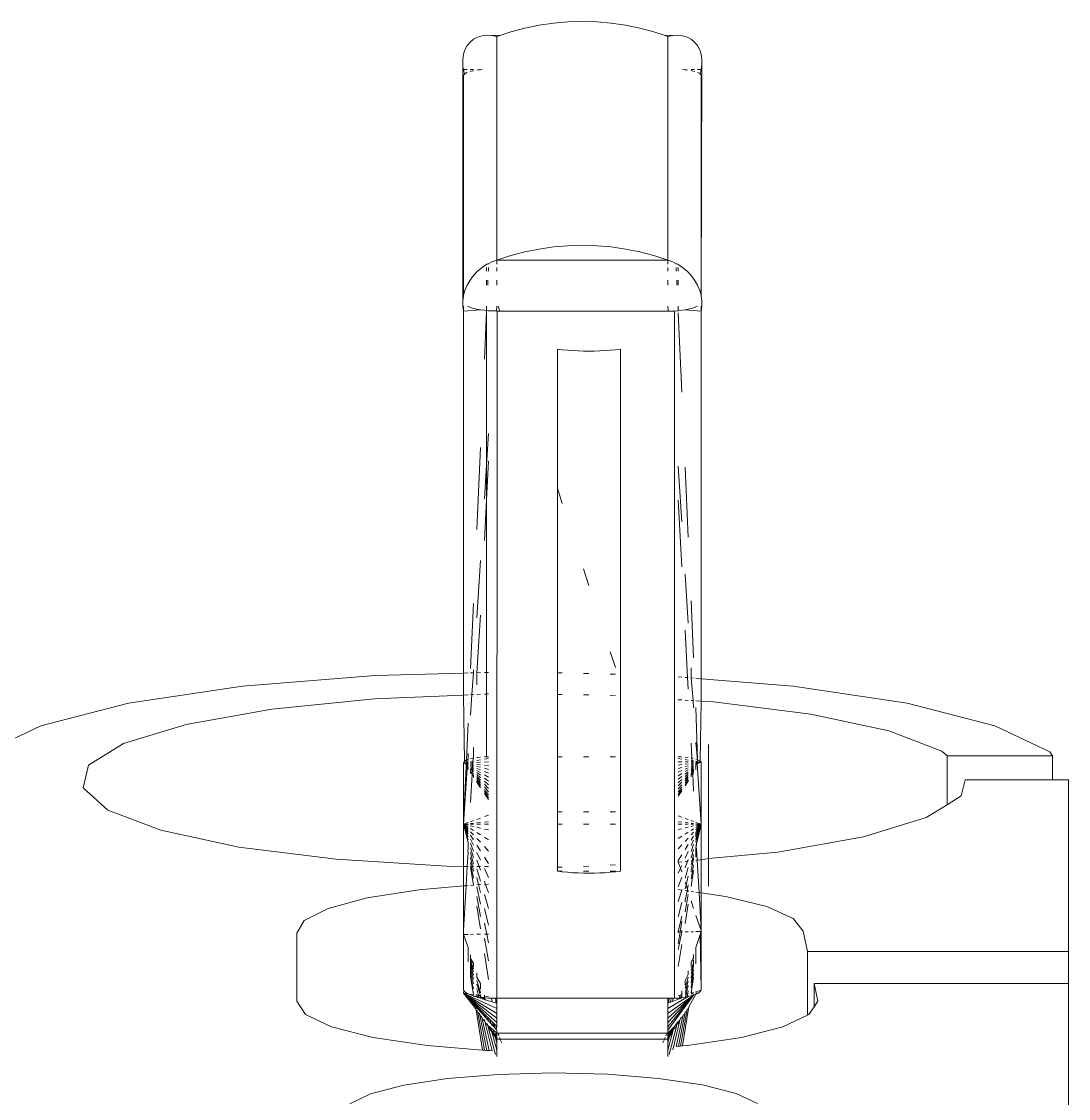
# Model space of a CAD drawing. Header units: millimetres. Extents: x 3552052 to 4144896, y -707811 to -630695.
# Drawn here: x 3697543.9 to 3697611, y -691214.6 to -691145.7 of the extents above; entities that cross this region are included whole.
import ezdxf

# ---------------------------------------------------------------- set-up
doc = ezdxf.new("R2010")
doc.units = ezdxf.units.MM
doc.header["$LTSCALE"] = 6
doc.header["$MEASUREMENT"] = 0
doc.layers.add('EQP', color=6, linetype='CONTINUOUS', lineweight=0)

# ---------------------------------------------------------------- blocks, each defined once
blk = doc.blocks.new('Philips+Ultrasound+fr')
at = {"layer": 'EQP'}
for p, q in [((25.6951, 23.8415), (25.6089, 23.824)), ((25.7821, 23.854), (25.6951, 23.8415)), ((25.8698, 23.8616), (25.7821, 23.854)), ((25.9577, 23.8641), (25.8698, 23.8616)), ((26.0456, 23.8616), (25.9577, 23.8641)), ((26.1333, 23.854), (26.0456, 23.8616)), ((26.2203, 23.8415), (26.1333, 23.854)), ((26.3065, 23.824), (26.2203, 23.8415)), ((25.3224, 23.7695), (25.2979, 23.7565)), ((25.3494, 23.7779), (25.3224, 23.7695)), ((25.3785, 23.7816), (25.3494, 23.7779)), ((25.409, 23.7804), (25.3785, 23.7816)), ((25.4625, 23.7816), (25.409, 23.7804)), ((25.4402, 23.7743), (25.409, 23.7804)), ((25.4625, 23.7816), (25.4402, 23.7743)), ((25.4402, 23.7743), (25.4402, 22.4178)), ((25.5238, 23.8016), (25.4625, 23.7816)), ((25.6089, 23.824), (25.5238, 23.8016)), ((26.3916, 23.8015), (26.3065, 23.824)), ((26.4529, 23.7816), (26.3916, 23.8015)), ((26.4752, 23.7743), (26.4529, 23.7816)), ((26.5064, 23.7803), (26.4529, 23.7816)), ((26.5064, 23.7803), (26.4752, 23.7743)), ((26.4752, 22.4178), (26.4752, 23.7743)), ((26.5369, 23.7816), (26.5064, 23.7803)), ((26.566, 23.7779), (26.5369, 23.7816)), ((26.5931, 23.7695), (26.566, 23.7779)), ((26.6175, 23.7565), (26.5931, 23.7695)), ((25.2592, 23.718), (25.2458, 23.6934)), ((25.2767, 23.7392), (25.2592, 23.718)), ((25.2979, 23.7565), (25.2767, 23.7392)), ((26.6387, 23.7392), (26.6175, 23.7565)), ((26.6562, 23.718), (26.6387, 23.7392)), ((26.6696, 23.6934), (26.6562, 23.718)), ((25.2368, 23.6659), (25.2324, 23.6362)), ((25.2324, 23.6362), (25.2324, 22.1698)), ((25.2458, 23.6934), (25.2368, 23.6659)), ((26.6786, 23.6659), (26.6696, 23.6934)), ((26.683, 23.6362), (26.6786, 23.6659)), ((26.6827, 23.6049), (26.683, 23.6362)), ((25.2368, 23.5785), (25.2377, 23.5728)), ((25.2592, 23.5728), (25.2377, 23.5728)), ((25.2377, 23.5728), (25.2424, 23.5455)), ((25.2979, 23.5728), (25.2767, 23.5728)), ((25.3409, 23.5716), (25.3224, 23.5728)), ((25.3409, 23.5716), (25.3237, 23.57)), ((25.3494, 23.5728), (25.3409, 23.5716)), ((26.5782, 23.5713), (26.566, 23.5728)), ((26.5931, 23.5728), (26.5782, 23.5713)), ((26.5931, 23.5699), (26.5782, 23.5713)), ((26.6387, 23.5728), (26.6175, 23.5728)), ((26.6777, 23.5728), (26.6562, 23.5728)), ((26.6731, 23.5464), (26.6777, 23.5728)), ((26.6777, 23.5728), (26.6827, 23.6049)), ((26.6777, 22.2051), (26.6827, 23.6049)), ((25.2389, 23.5408), (25.2377, 23.536)), ((25.2377, 22.2049), (25.2377, 23.536)), ((25.2424, 23.5455), (25.2389, 23.5408)), ((25.2483, 23.5501), (25.2424, 23.5455)), ((25.2564, 23.5544), (25.2483, 23.5501)), ((25.2592, 23.5556), (25.2564, 23.5544)), ((25.2922, 23.5652), (25.2785, 23.562)), ((25.2979, 23.5662), (25.2922, 23.5652)), ((26.6303, 23.5638), (26.6175, 23.5664)), ((26.6387, 23.5616), (26.6303, 23.5638)), ((26.6661, 23.5513), (26.6564, 23.5559)), ((26.6731, 23.5464), (26.6661, 23.5513)), ((26.6775, 23.5412), (26.6731, 23.5464)), ((26.6777, 22.2051), (26.6775, 23.5412)), ((25.5238, 22.4451), (25.6089, 22.4675)), ((25.6089, 22.4675), (25.6951, 22.485)), ((25.6951, 22.485), (25.7822, 22.4976)), ((25.7822, 22.4976), (25.8698, 22.5051)), ((25.8698, 22.5051), (25.9577, 22.5076)), ((25.9577, 22.5076), (26.0457, 22.5051)), ((26.0457, 22.5051), (26.1333, 22.4976)), ((26.1333, 22.4976), (26.2204, 22.485)), ((26.2204, 22.485), (26.3066, 22.4675)), ((26.3066, 22.4675), (26.3916, 22.4451)), ((25.3494, 22.3735), (25.3786, 22.3925)), ((25.3786, 22.3925), (25.39, 22.3981)), ((25.39, 22.3981), (25.3897, 22.3925)), ((25.39, 22.3981), (25.4091, 22.4074)), ((25.4091, 22.4074), (25.4402, 22.4178)), ((25.4402, 22.4178), (25.5238, 22.4451)), ((25.4402, 22.3925), (25.4402, 22.4178)), ((25.4402, 22.4178), (26.4752, 22.4178)), ((26.3916, 22.4451), (26.4752, 22.4178)), ((26.4752, 22.4178), (26.4752, 22.3925)), ((26.5064, 22.4074), (26.4752, 22.4178)), ((26.5254, 22.3981), (26.5064, 22.4074)), ((26.5254, 22.3981), (26.5257, 22.3925)), ((26.5369, 22.3925), (26.5254, 22.3981)), ((26.566, 22.3734), (26.5369, 22.3925)), ((25.298, 22.3248), (25.3224, 22.3507)), ((25.3224, 22.3507), (25.3494, 22.3735)), ((25.377, 22.3507), (25.377, 22.3735)), ((25.3889, 22.3735), (25.3879, 22.3507)), ((25.4402, 22.3507), (25.4402, 22.3735)), ((26.4752, 22.3734), (26.4752, 22.3507)), ((26.5265, 22.3734), (26.5275, 22.3507)), ((26.5388, 22.3507), (26.5388, 22.3734)), ((26.5931, 22.3507), (26.566, 22.3734)), ((26.6175, 22.3248), (26.5931, 22.3507)), ((25.2458, 22.2341), (25.2593, 22.2658)), ((25.2593, 22.2658), (25.2768, 22.2963)), ((25.2768, 22.2963), (25.298, 22.3248)), ((25.377, 22.2658), (25.377, 22.2963)), ((25.3854, 22.2963), (25.3841, 22.2658)), ((25.4402, 22.2658), (25.4402, 22.2963)), ((26.4752, 22.2963), (26.4752, 22.2658)), ((26.53, 22.2963), (26.5313, 22.2658)), ((26.5388, 22.2658), (26.5388, 22.2963)), ((26.6387, 22.2963), (26.6175, 22.3248)), ((26.6562, 22.2658), (26.6387, 22.2963)), ((26.6696, 22.2341), (26.6562, 22.2658)), ((25.2324, 22.1698), (25.2368, 22.2019)), ((25.2368, 22.2019), (25.2377, 22.2049)), ((25.2377, 22.2049), (25.2458, 22.2341)), ((26.6777, 22.2051), (26.6696, 22.2341)), ((26.6786, 22.2019), (26.6777, 22.2051)), ((26.683, 22.1698), (26.6786, 22.2019)), ((25.2327, 22.1387), (25.2324, 22.1698)), ((25.2377, 22.1093), (25.2327, 22.1387)), ((25.2377, 22.1387), (25.2377, 22.1093)), ((25.2606, 22.1387), (25.2651, 22.1363)), ((25.2651, 22.1363), (25.28, 22.1304)), ((25.377, 22.1387), (25.377, 22.1122)), ((25.4387, 22.1387), (25.4368, 22.1094)), ((25.4576, 22.1093), (25.448, 22.1387)), ((26.4768, 22.1387), (26.4787, 22.1093)), ((26.5389, 22.111), (26.5388, 22.1387)), ((26.6326, 22.1289), (26.646, 22.134)), ((26.646, 22.134), (26.6559, 22.1387)), ((26.6777, 22.1093), (26.6777, 22.1387)), ((26.6777, 22.1093), (26.6827, 22.1387)), ((26.6827, 22.1387), (26.683, 22.1698)), ((25.2377, 22.1093), (25.34, 22.1165)), ((25.2377, 19.9144), (25.2377, 22.1093)), ((25.28, 22.1304), (25.2976, 22.1251)), ((25.2976, 22.1251), (25.3177, 22.1205)), ((25.3177, 22.1205), (25.34, 22.1165)), ((25.34, 22.1165), (25.3639, 22.1134)), ((25.3639, 22.1134), (25.377, 22.1122)), ((25.377, 22.1093), (25.3639, 21.8167)), ((25.377, 22.1122), (25.3893, 22.1111)), ((25.377, 22.1122), (25.377, 22.1093)), ((25.377, 21.1741), (25.377, 22.1093)), ((25.3893, 22.1111), (25.4155, 22.1097)), ((25.4155, 22.1097), (25.4368, 22.1094)), ((25.4368, 22.1094), (25.4422, 22.1093)), ((25.4402, 17.9427), (25.4422, 22.1093)), ((25.4422, 22.1093), (25.4576, 22.1093)), ((25.4576, 22.1093), (26.4787, 22.1093)), ((26.4787, 22.1093), (26.5164, 22.1093)), ((26.5164, 22.1093), (26.5389, 22.111)), ((26.5164, 17.9427), (26.5164, 22.1093)), ((26.5389, 22.111), (26.5604, 22.1135)), ((26.5389, 22.0979), (26.5604, 21.6173)), ((26.5604, 22.1135), (26.5808, 22.1165)), ((26.5808, 22.1165), (26.5997, 22.1201)), ((26.5808, 22.1165), (26.6777, 22.1093)), ((26.5997, 22.1201), (26.6171, 22.1243)), ((26.6171, 22.1243), (26.6326, 22.1289)), ((26.6777, 19.8805), (26.6777, 22.1093)), ((25.8061, 21.8779), (25.8362, 21.8743)), ((25.8061, 21.0347), (25.8061, 21.8779)), ((25.8362, 21.8743), (25.8673, 21.8714)), ((25.8673, 21.8714), (25.8991, 21.8691)), ((26.0956, 21.8691), (26.1274, 21.8714)), ((26.1274, 21.8714), (26.1585, 21.8743)), ((26.1585, 21.8743), (26.1886, 21.8779)), ((26.1886, 21.8779), (26.1886, 18.7132)), ((25.8991, 21.8691), (25.9315, 21.8674)), ((25.9315, 21.8674), (25.9644, 21.8664)), ((25.9644, 21.8664), (25.9974, 21.866)), ((25.9974, 21.866), (26.0304, 21.8664)), ((26.0304, 21.8664), (26.0632, 21.8674)), ((26.0632, 21.8674), (26.0956, 21.8691)), ((25.3893, 21.3665), (25.377, 21.1741)), ((25.3399, 21.2811), (25.3177, 20.7846)), ((25.377, 21.1741), (25.3639, 20.9707)), ((25.3893, 21.1983), (25.3769, 20.9654)), ((25.3769, 20.9654), (25.377, 21.1741)), ((26.5389, 21.1683), (26.5604, 20.8318)), ((26.5808, 21.1624), (26.5997, 20.7387)), ((25.8362, 20.9419), (25.8061, 21.0347)), ((25.8061, 19.9167), (25.8061, 21.0347)), ((25.3769, 20.9654), (25.3639, 20.719)), ((25.3769, 19.918), (25.3769, 20.9654)), ((26.5388, 20.9639), (26.5604, 20.5583)), ((25.3399, 20.5959), (25.3177, 20.2483)), ((25.9973, 20.445), (25.9643, 20.5468)), ((26.5807, 20.5133), (26.5997, 20.2167)), ((25.2976, 20.3356), (25.28, 19.9419)), ((26.6171, 20.3516), (26.6325, 20.0059)), ((25.3399, 20.265), (25.3177, 19.9164)), ((26.5807, 20.1744), (26.596, 19.8871)), ((26.1585, 19.9482), (26.1274, 20.044)), ((24.7022, 19.9005), (25.2377, 19.9144)), ((25.2377, 19.9144), (25.2651, 19.9151)), ((25.2377, 19.7815), (25.2377, 19.9144)), ((25.28, 19.9154), (25.2976, 19.9159)), ((25.2976, 19.9159), (25.288, 19.7836)), ((25.2976, 19.9341), (25.2976, 19.9159)), ((25.3177, 19.9164), (25.3399, 19.917)), ((25.3177, 19.9164), (25.3177, 19.8441)), ((25.3639, 19.9176), (25.3769, 19.918)), ((25.3769, 19.918), (25.3892, 19.9183)), ((25.3769, 19.7875), (25.3769, 19.918)), ((25.8061, 19.9167), (25.8362, 19.9159)), ((25.8061, 19.7838), (25.8061, 19.9167)), ((25.9643, 19.9126), (25.9973, 19.9117)), ((26.6171, 19.9456), (26.6171, 19.8854)), ((23.8969, 19.8351), (24.7022, 19.9005)), ((26.1274, 19.9084), (26.1585, 19.9076)), ((26.5388, 19.8917), (26.5604, 19.89)), ((26.5807, 19.8883), (26.596, 19.8871)), ((26.596, 19.8871), (26.5997, 19.8168)), ((26.596, 19.8871), (26.5997, 19.8868)), ((26.6171, 19.8854), (26.6297, 19.7472)), ((26.6171, 19.8854), (26.6325, 19.8841)), ((26.646, 19.883), (26.6777, 19.8805)), ((26.6777, 19.8805), (27.2359, 19.8351)), ((26.6777, 19.7442), (26.6777, 19.8805)), ((23.2053, 19.731), (23.8969, 19.8351)), ((24.6977, 19.7584), (25.2377, 19.7815)), ((25.2377, 19.7815), (25.2651, 19.7827)), ((25.2424, 19.3789), (25.2377, 19.7815)), ((25.288, 19.7836), (25.28, 19.6585)), ((25.28, 19.7833), (25.288, 19.7836)), ((25.288, 19.7836), (25.2976, 19.7841)), ((25.3177, 19.7849), (25.3399, 19.7859)), ((25.3639, 19.7869), (25.3769, 19.7875)), ((25.3769, 19.7875), (25.3832, 19.7877)), ((25.3769, 19.4062), (25.3769, 19.7875)), ((25.3832, 19.7877), (25.3892, 19.7877)), ((25.8061, 19.7838), (25.8362, 19.7836)), ((25.8061, 19.4062), (25.8061, 19.7838)), ((25.9643, 19.7824), (25.9973, 19.7821)), ((27.2359, 19.8351), (27.9274, 19.731)), ((22.6747, 19.5954), (23.2053, 19.731)), ((24.0743, 19.6952), (24.6977, 19.7584)), ((26.1274, 19.7786), (26.1585, 19.7766)), ((26.5388, 19.7529), (26.5604, 19.7515)), ((26.5807, 19.7503), (26.5997, 19.7491)), ((26.6171, 19.748), (26.6297, 19.7472)), ((26.6297, 19.7472), (26.6325, 19.747)), ((26.6297, 19.7472), (26.6325, 19.7036)), ((26.646, 19.7462), (26.6777, 19.7442)), ((26.6731, 19.3798), (26.6777, 19.7442)), ((26.6777, 19.7442), (26.7527, 19.7395)), ((26.7527, 19.7395), (27.3434, 19.6652)), ((27.9274, 19.731), (28.458, 19.5954)), ((23.5554, 19.6025), (24.0743, 19.6952)), ((26.646, 19.7057), (26.6564, 19.3893)), ((27.3434, 19.6652), (27.8158, 19.5634)), ((22.3411, 19.4375), (22.6747, 19.5954)), ((23.1765, 19.4867), (23.5554, 19.6025)), ((25.2651, 19.6101), (25.2563, 19.3878)), ((28.458, 19.5954), (28.7916, 19.4375)), ((27.8158, 19.5634), (28.1379, 19.4412)), ((22.9635, 19.3556), (23.1765, 19.4867)), ((25.2976, 19.4636), (25.2976, 19.3996)), ((26.617, 19.4901), (26.6219, 19.3989)), ((26.646, 19.4934), (26.6564, 19.3893)), ((26.7228, 19.4814), (26.7228, 19.1708)), ((25.2651, 19.3913), (25.2563, 19.3878)), ((25.2651, 19.3913), (25.2617, 19.3738)), ((25.2651, 19.4263), (25.2651, 19.3913)), ((25.2922, 19.3986), (25.2799, 19.3958)), ((25.2976, 19.3996), (25.2922, 19.3986)), ((25.2976, 19.3996), (25.2931, 19.3795)), ((25.3236, 19.4034), (25.3177, 19.4026)), ((25.3399, 19.4049), (25.3236, 19.4034)), ((25.3769, 19.4062), (25.3639, 19.406)), ((25.3892, 19.3969), (25.3639, 19.3923)), ((25.3769, 19.4062), (25.3892, 19.4062)), ((25.8362, 19.4062), (25.8061, 19.4062)), ((25.8061, 19.0728), (25.8061, 19.4062)), ((25.9973, 19.4062), (25.9643, 19.4062)), ((26.1585, 19.4062), (26.1274, 19.4062)), ((26.5587, 19.4058), (26.5388, 19.4062)), ((26.5388, 19.3963), (26.5604, 19.3929)), ((26.5968, 19.4029), (26.5807, 19.4045)), ((26.5807, 19.3897), (26.5997, 19.3868)), ((26.5997, 19.4025), (26.5968, 19.4029)), ((26.6219, 19.3989), (26.617, 19.3998)), ((26.6303, 19.3972), (26.6219, 19.3989)), ((26.6219, 19.3989), (26.6227, 19.3832)), ((26.6564, 19.3893), (26.646, 19.393)), ((28.1379, 19.4412), (28.1692, 19.413)), ((28.1692, 19.413), (28.808, 19.413)), ((28.1692, 19.413), (28.1692, 19.1166)), ((28.7916, 19.4375), (28.808, 19.413)), ((28.808, 19.413), (28.808, 19.268)), ((22.9307, 19.2181), (22.9635, 19.3556)), ((25.2377, 19.3694), (25.2389, 19.3742)), ((25.2377, 19.3694), (25.2544, 19.3724)), ((25.2377, 19.3694), (25.2377, 18.9978)), ((25.2377, 19.3694), (25.254, 19.3626)), ((25.2377, 19.3694), (25.2542, 19.3677)), ((25.2534, 19.3494), (25.2377, 18.9978)), ((25.2594, 19.3375), (25.2377, 18.9978)), ((25.2424, 19.3789), (25.2389, 19.3742)), ((25.2483, 19.3835), (25.2424, 19.3789)), ((25.2563, 19.3878), (25.2483, 19.3835)), ((25.2536, 19.3532), (25.2534, 19.3494)), ((25.2534, 19.3494), (25.26, 19.3467)), ((25.2538, 19.3577), (25.2536, 19.3532)), ((25.2536, 19.3532), (25.2604, 19.3529)), ((25.254, 19.3626), (25.2538, 19.3577)), ((25.2538, 19.3577), (25.2604, 19.3529)), ((25.2542, 19.3677), (25.254, 19.3626)), ((25.254, 19.3626), (25.2608, 19.3598)), ((25.2544, 19.3724), (25.2542, 19.3677)), ((25.2542, 19.3677), (25.2611, 19.3634)), ((25.2563, 19.3878), (25.2544, 19.3724)), ((25.2544, 19.3724), (25.2617, 19.3738)), ((25.2597, 19.3415), (25.2594, 19.3375)), ((25.2594, 19.3375), (25.2651, 19.3346)), ((25.26, 19.3467), (25.2597, 19.3415)), ((25.2597, 19.3415), (25.2651, 19.3379)), ((25.2597, 19.3415), (25.2651, 19.3415)), ((25.2602, 19.3497), (25.26, 19.3467)), ((25.2604, 19.3529), (25.2602, 19.3497)), ((25.2602, 19.3497), (25.2651, 19.3454)), ((25.2608, 19.3598), (25.2604, 19.3529)), ((25.2604, 19.3529), (25.2651, 19.3538)), ((25.2604, 19.3529), (25.2651, 19.3495)), ((25.2611, 19.3634), (25.2608, 19.3598)), ((25.2608, 19.3598), (25.2651, 19.3624)), ((25.2608, 19.3598), (25.2651, 19.3581)), ((25.2617, 19.3738), (25.2611, 19.3634)), ((25.2611, 19.3634), (25.2651, 19.3665)), ((25.2651, 19.3744), (25.2617, 19.3738)), ((25.2617, 19.3738), (25.2651, 19.3706)), ((25.2651, 19.3346), (25.2651, 19.3292)), ((25.2931, 19.3795), (25.2799, 19.3771)), ((25.2799, 19.3712), (25.2927, 19.3718)), ((25.2799, 19.365), (25.2923, 19.3637)), ((25.2799, 19.3586), (25.2919, 19.3555)), ((25.2799, 19.3519), (25.2914, 19.3472)), ((25.2799, 19.3453), (25.291, 19.339)), ((25.2799, 19.3388), (25.2906, 19.3311)), ((25.2799, 19.3324), (25.2902, 19.3235)), ((25.2799, 19.3157), (25.2799, 19.3264)), ((25.2906, 19.3311), (25.2902, 19.3235)), ((25.291, 19.339), (25.2906, 19.3311)), ((25.2906, 19.3311), (25.2976, 19.326)), ((25.2914, 19.3472), (25.291, 19.339)), ((25.291, 19.339), (25.2976, 19.3353)), ((25.2919, 19.3555), (25.2914, 19.3472)), ((25.2914, 19.3472), (25.2976, 19.3447)), ((25.2923, 19.3637), (25.2919, 19.3555)), ((25.2919, 19.3555), (25.2976, 19.354)), ((25.2927, 19.3718), (25.2923, 19.3637)), ((25.2923, 19.3637), (25.2976, 19.3632)), ((25.2931, 19.3795), (25.2927, 19.3718)), ((25.2927, 19.3718), (25.2976, 19.372)), ((25.2976, 19.3803), (25.2931, 19.3795)), ((25.3399, 19.388), (25.3177, 19.3839)), ((25.3177, 19.3729), (25.3399, 19.3738)), ((25.3177, 19.3611), (25.3399, 19.3588)), ((25.3177, 19.3489), (25.3399, 19.3432)), ((25.3177, 19.3364), (25.3399, 19.3272)), ((25.3639, 19.3749), (25.3892, 19.376)), ((25.3639, 19.3563), (25.3892, 19.3537)), ((25.3639, 19.337), (25.3892, 19.3305)), ((26.5388, 19.3771), (26.5604, 19.3767)), ((26.5388, 19.3567), (26.5604, 19.3595)), ((26.5388, 19.3355), (26.5604, 19.3416)), ((26.5807, 19.3763), (26.5997, 19.376)), ((26.5807, 19.3621), (26.5997, 19.3646)), ((26.5807, 19.3473), (26.5997, 19.3527)), ((26.5807, 19.3322), (26.5997, 19.3405)), ((26.5807, 19.317), (26.5997, 19.3283)), ((26.617, 19.3841), (26.6227, 19.3832)), ((26.617, 19.3757), (26.6231, 19.3756)), ((26.617, 19.3668), (26.6235, 19.3677)), ((26.617, 19.3576), (26.624, 19.3595)), ((26.617, 19.3481), (26.6244, 19.3514)), ((26.617, 19.3387), (26.6248, 19.3433)), ((26.617, 19.3293), (26.6253, 19.3355)), ((26.617, 19.3203), (26.6257, 19.328)), ((26.6227, 19.3832), (26.6325, 19.3816)), ((26.6227, 19.3832), (26.6231, 19.3756)), ((26.6231, 19.3756), (26.6325, 19.3754)), ((26.6231, 19.3756), (26.6235, 19.3677)), ((26.6235, 19.3677), (26.6325, 19.3688)), ((26.6235, 19.3677), (26.624, 19.3595)), ((26.624, 19.3595), (26.6325, 19.3619)), ((26.624, 19.3595), (26.6244, 19.3514)), ((26.6244, 19.3514), (26.6325, 19.3549)), ((26.6244, 19.3514), (26.6248, 19.3433)), ((26.6248, 19.3433), (26.6325, 19.3479)), ((26.6248, 19.3433), (26.6253, 19.3355)), ((26.6253, 19.3355), (26.6325, 19.3409)), ((26.6253, 19.3355), (26.6257, 19.328)), ((26.6257, 19.328), (26.6325, 19.3342)), ((26.6257, 19.328), (26.626, 19.321)), ((26.6325, 19.3219), (26.6325, 19.3278)), ((26.646, 19.3795), (26.6533, 19.3784)), ((26.646, 19.3752), (26.6533, 19.3784)), ((26.646, 19.3706), (26.6536, 19.375)), ((26.646, 19.3706), (26.6538, 19.3716)), ((26.646, 19.3657), (26.646, 19.3706)), ((26.646, 19.3657), (26.654, 19.368)), ((26.646, 19.3608), (26.646, 19.3657)), ((26.646, 19.3608), (26.6542, 19.3644)), ((26.646, 19.3608), (26.646, 19.3377)), ((26.646, 19.3305), (26.646, 19.3377)), ((26.646, 19.3377), (26.646, 19.3277)), ((26.6564, 19.3893), (26.6533, 19.3784)), ((26.6533, 19.3784), (26.6607, 19.3772)), ((26.6533, 19.3784), (26.6536, 19.375)), ((26.6536, 19.375), (26.6607, 19.3772)), ((26.6536, 19.375), (26.6538, 19.3716)), ((26.6538, 19.3716), (26.6774, 19.3746)), ((26.6538, 19.3716), (26.654, 19.368)), ((26.654, 19.368), (26.6611, 19.3675)), ((26.654, 19.368), (26.6542, 19.3644)), ((26.6542, 19.3644), (26.6611, 19.3675)), ((26.6542, 19.3644), (26.6777, 18.9978)), ((26.666, 19.3847), (26.6564, 19.3893)), ((26.6607, 19.3772), (26.6774, 19.3746)), ((26.6611, 19.3675), (26.6774, 19.3746)), ((26.6731, 19.3798), (26.666, 19.3847)), ((26.6774, 19.3746), (26.6731, 19.3798)), ((26.6777, 19.3641), (26.6774, 19.3746)), ((26.6774, 19.3746), (26.679, 19.3694)), ((26.679, 19.3694), (26.6777, 19.3641)), ((26.6777, 19.3641), (26.6777, 18.9978)), ((25.2799, 19.3157), (25.2799, 19.3113)), ((25.2799, 19.3157), (25.2895, 19.3099)), ((25.2799, 19.3113), (25.2799, 19.3074)), ((25.2799, 19.3113), (25.2892, 19.3041)), ((25.2799, 19.3074), (25.2892, 19.3041)), ((25.2799, 19.1298), (25.2889, 19.299)), ((25.2892, 19.3041), (25.2889, 19.299)), ((25.2889, 19.299), (25.2976, 19.2934)), ((25.2895, 19.3099), (25.2892, 19.3041)), ((25.2892, 19.3041), (25.2976, 19.3006)), ((25.2895, 19.3099), (25.2902, 19.3235)), ((25.2895, 19.3099), (25.2976, 19.3085)), ((25.2902, 19.3235), (25.2976, 19.317)), ((25.2976, 19.2816), (25.2976, 19.2934)), ((25.3177, 19.3238), (25.3399, 19.3112)), ((25.3177, 19.3115), (25.3399, 19.2954)), ((25.3177, 19.2995), (25.3399, 19.2801)), ((25.3177, 19.2881), (25.3399, 19.2655)), ((25.3177, 19.2775), (25.3399, 19.2519)), ((25.3177, 19.2679), (25.3399, 19.2396)), ((25.3177, 19.2594), (25.3177, 19.2522)), ((25.3639, 19.3173), (25.3892, 19.3069)), ((25.3639, 19.2975), (25.3892, 19.2831)), ((25.3639, 19.278), (25.3892, 19.2597)), ((25.3639, 19.2591), (25.3892, 19.237)), ((26.5388, 19.3138), (26.5604, 19.3233)), ((26.5388, 19.2921), (26.5604, 19.3049)), ((26.5388, 19.2706), (26.5604, 19.2868)), ((26.5388, 19.2498), (26.5604, 19.2692)), ((26.5807, 19.3021), (26.5997, 19.3163)), ((26.5807, 19.2876), (26.5997, 19.3047)), ((26.5807, 19.2738), (26.5997, 19.2936)), ((26.5807, 19.261), (26.5997, 19.2833)), ((26.5807, 19.2493), (26.5997, 19.2739)), ((26.5997, 19.2586), (26.5997, 19.2656)), ((26.617, 19.3117), (26.626, 19.321)), ((26.617, 19.3036), (26.6267, 19.3088)), ((26.617, 19.2964), (26.6269, 19.3038)), ((26.617, 19.2964), (26.617, 19.3036)), ((26.617, 19.2964), (26.617, 19.2845)), ((26.626, 19.321), (26.6325, 19.3219)), ((26.626, 19.321), (26.6264, 19.3146)), ((26.6264, 19.3146), (26.6325, 19.3164)), ((26.6267, 19.3088), (26.6264, 19.3146)), ((26.6267, 19.3088), (26.6325, 19.3117)), ((26.6269, 19.3038), (26.6267, 19.3088)), ((26.6325, 19.3076), (26.6269, 19.3038)), ((26.6269, 19.3038), (26.6325, 19.1983)), ((26.6325, 19.3164), (26.6325, 19.3219)), ((28.2784, 19.268), (28.2548, 19.1693)), ((28.808, 19.268), (28.2784, 19.268)), ((28.9054, 19.268), (28.808, 19.268)), ((28.9054, 19.268), (28.9054, 18.2274)), ((23.0804, 19.0837), (22.9307, 19.2181)), ((25.3177, 19.2522), (25.3399, 19.2196)), ((25.3177, 19.2522), (25.3399, 19.2288)), ((25.3639, 19.2411), (25.3892, 19.2154)), ((25.3639, 19.2244), (25.3892, 19.1953)), ((25.3639, 19.2092), (25.3892, 19.1771)), ((25.3639, 19.1958), (25.3892, 19.161)), ((26.5388, 19.2301), (26.5604, 19.2525)), ((26.5388, 19.2117), (26.5604, 19.237)), ((26.5388, 19.195), (26.5604, 19.2229)), ((26.5388, 19.1803), (26.5604, 19.2105)), ((26.5604, 19.1999), (26.5388, 19.1678)), ((26.5997, 19.2586), (26.5807, 19.2303)), ((26.5807, 19.239), (26.5997, 19.2586)), ((25.3639, 19.1845), (25.3892, 19.1474)), ((26.7228, 19.1679), (26.7228, 19.1708)), ((26.7228, 19.1708), (26.7228, 19.1647)), ((26.7228, 19.1647), (26.7228, 19.1679)), ((26.7228, 19.1647), (26.7228, 19.1446)), ((26.7228, 19.1446), (26.7228, 19.1414)), ((26.7228, 19.1369), (26.7228, 19.1414)), ((26.7228, 19.0884), (26.7228, 19.1369)), ((28.2548, 19.1693), (28.1692, 19.1166)), ((23.4025, 18.9614), (23.0804, 19.0837)), ((25.8362, 19.0728), (25.8061, 19.0728)), ((25.8061, 18.9978), (25.8061, 19.0728)), ((25.9973, 19.0728), (25.9643, 19.0728)), ((26.1585, 19.0728), (26.1274, 19.0728)), ((26.7228, 19.0858), (26.7228, 19.0884)), ((26.7228, 19.0884), (26.7228, 19.0831)), ((26.7228, 19.0831), (26.7228, 19.0858)), ((26.7228, 19.0831), (26.7228, 19.0757)), ((26.7228, 19.0757), (26.7228, 19.0725)), ((26.7228, 19.0181), (26.7228, 19.0725)), ((28.1692, 19.1166), (28.0417, 19.0382)), ((25.2377, 18.9978), (25.2651, 19.008)), ((25.2377, 18.9978), (25.2651, 19.0007)), ((25.2651, 18.9978), (25.2377, 18.9978)), ((25.2377, 18.9978), (25.2651, 18.9056)), ((25.2377, 18.9978), (25.2651, 18.9231)), ((25.2377, 18.9978), (25.2651, 18.9395)), ((25.2377, 18.9978), (25.2651, 18.9547)), ((25.2377, 18.9978), (25.2651, 18.9685)), ((25.2377, 18.9978), (25.2651, 18.9808)), ((25.2377, 18.9978), (25.2651, 18.8871)), ((25.2377, 18.9978), (25.2651, 18.9916)), ((25.2377, 18.9978), (25.2377, 18.7426)), ((25.2799, 19.0135), (25.2976, 19.02)), ((25.2799, 19.0022), (25.2976, 19.004)), ((25.2976, 18.9978), (25.2799, 18.9978)), ((25.3177, 19.0275), (25.3399, 19.0357)), ((25.3177, 19.0061), (25.3399, 19.0084)), ((25.3399, 18.9978), (25.3177, 18.9978)), ((25.3639, 19.0446), (25.3892, 19.0539)), ((25.3639, 19.0108), (25.3892, 19.0134)), ((25.3892, 18.9978), (25.3639, 18.9978)), ((25.8362, 18.9978), (25.8061, 18.9978)), ((25.8061, 18.7374), (25.8061, 18.9978)), ((25.9973, 18.9978), (25.9643, 18.9978)), ((26.1585, 18.9978), (26.1274, 18.9978)), ((26.5388, 19.0492), (26.5604, 19.0412)), ((26.5388, 19.0121), (26.5604, 19.0099)), ((26.5604, 18.9978), (26.5388, 18.9978)), ((26.5807, 19.0337), (26.5997, 19.0267)), ((26.5807, 19.0078), (26.5997, 19.0058)), ((26.5997, 18.9978), (26.5807, 18.9978)), ((26.617, 19.0203), (26.6325, 19.0145)), ((26.617, 19.0041), (26.6325, 19.0025)), ((26.6325, 18.9978), (26.617, 18.9978)), ((26.646, 19.0096), (26.6777, 18.9978)), ((26.646, 19.0011), (26.6777, 18.9978)), ((26.6777, 18.9978), (26.646, 18.9978)), ((26.646, 18.9782), (26.6777, 18.9978)), ((26.646, 18.9479), (26.6777, 18.9978)), ((26.646, 18.9303), (26.6777, 18.9978)), ((26.646, 18.9639), (26.6777, 18.9978)), ((26.646, 18.9906), (26.6777, 18.9978)), ((26.6475, 18.9156), (26.6777, 18.9978)), ((26.6484, 18.8993), (26.6777, 18.9978)), ((26.6777, 18.9978), (26.654, 18.8943)), ((26.6777, 18.9978), (26.6777, 18.7824)), ((26.7228, 19.0181), (26.7228, 19.0137)), ((26.7228, 18.7902), (26.7228, 19.0137)), ((28.0417, 19.0382), (27.6629, 18.9223)), ((23.8749, 18.8597), (23.4025, 18.9614)), ((25.2799, 18.9882), (25.2976, 18.9842)), ((25.2799, 18.9716), (25.2976, 18.9607)), ((25.2799, 18.9526), (25.2976, 18.9337)), ((25.3177, 18.9796), (25.3399, 18.9745)), ((25.3177, 18.9482), (25.3399, 18.9344)), ((25.3639, 18.969), (25.3892, 18.9632)), ((26.5388, 18.9661), (26.5604, 18.971)), ((26.5807, 18.9757), (26.5997, 18.98)), ((26.5807, 18.9377), (26.5997, 18.9494)), ((26.617, 18.984), (26.6325, 18.9875)), ((26.617, 18.9602), (26.6325, 18.9698)), ((26.617, 18.9329), (26.6325, 18.9495)), ((26.646, 18.945), (26.646, 18.9303)), ((25.2651, 18.848), (25.2651, 18.8871)), ((25.2799, 18.9313), (25.2976, 18.9035)), ((25.2799, 18.9079), (25.2976, 18.8703)), ((25.2799, 18.8825), (25.2976, 18.8345)), ((25.3177, 18.9122), (25.3399, 18.8884)), ((25.3177, 18.8718), (25.3399, 18.8368)), ((25.3639, 18.9195), (25.3892, 18.9038)), ((26.5388, 18.9117), (26.5604, 18.925)), ((26.5388, 18.8492), (26.5604, 18.8722)), ((26.5807, 18.894), (26.5997, 18.9144)), ((26.5807, 18.8452), (26.5997, 18.8751)), ((26.617, 18.9024), (26.6325, 18.9267)), ((26.617, 18.8688), (26.6325, 18.9017)), ((26.617, 18.8325), (26.6325, 18.8747)), ((26.646, 18.9303), (26.6475, 18.9156)), ((26.646, 18.9114), (26.6475, 18.9156)), ((26.646, 18.9114), (26.6484, 18.8993)), ((26.646, 18.8911), (26.6484, 18.8993)), ((26.646, 18.8911), (26.6493, 18.8831)), ((26.6497, 18.8743), (26.646, 18.8698)), ((26.646, 18.8698), (26.6501, 18.8671)), ((26.6501, 18.8671), (26.646, 18.857)), ((26.654, 18.8943), (26.6493, 18.8831)), ((26.6493, 18.8831), (26.6497, 18.8743)), ((27.6629, 18.9223), (27.144, 18.8297)), ((24.4655, 18.7854), (23.8749, 18.8597)), ((25.2651, 18.8277), (25.2595, 18.7424)), ((25.2651, 18.848), (25.2643, 18.8327)), ((25.2643, 18.8327), (25.2651, 18.8277)), ((25.2799, 18.8555), (25.2976, 18.7962)), ((25.2799, 18.8271), (25.2976, 18.7559)), ((25.3177, 18.8275), (25.3399, 18.7802)), ((25.3639, 18.8627), (25.3892, 18.8356)), ((26.5388, 18.7792), (26.5604, 18.8131)), ((26.5807, 18.7915), (26.5997, 18.8319)), ((26.617, 18.7938), (26.6325, 18.8459)), ((26.623, 18.7769), (26.6325, 18.8155)), ((26.646, 18.857), (26.6509, 18.8516)), ((26.646, 18.801), (26.646, 18.857)), ((26.6547, 18.7801), (26.6509, 18.8516)), ((27.144, 18.8297), (26.7228, 18.7902)), ((25.1341, 18.7436), (24.4655, 18.7854)), ((25.2377, 18.7426), (25.1341, 18.7436)), ((25.2377, 18.7426), (25.2377, 18.624)), ((25.2595, 18.7424), (25.2377, 18.7426)), ((25.2595, 18.7424), (25.2533, 18.6253)), ((25.2651, 18.7424), (25.2595, 18.7424)), ((25.2799, 18.7974), (25.2916, 18.7421)), ((25.2799, 18.7668), (25.2844, 18.7422)), ((25.2844, 18.7422), (25.2799, 18.7422)), ((25.2844, 18.7422), (25.2976, 18.6704)), ((25.2916, 18.7421), (25.2844, 18.7422)), ((25.2916, 18.7421), (25.2976, 18.7138)), ((25.2976, 18.7421), (25.2916, 18.7421)), ((25.3177, 18.7796), (25.3316, 18.7418)), ((25.3316, 18.7418), (25.3177, 18.7419)), ((25.3316, 18.7418), (25.3399, 18.719)), ((25.3399, 18.7417), (25.3316, 18.7418)), ((25.3639, 18.799), (25.3892, 18.7592)), ((25.3892, 18.7412), (25.3639, 18.7415)), ((25.8351, 18.7371), (25.8061, 18.7374)), ((25.8061, 18.7132), (25.8061, 18.7374)), ((25.9973, 18.7441), (25.9643, 18.7427)), ((26.1585, 18.751), (26.1274, 18.7497)), ((26.5388, 18.7683), (26.5388, 18.7754)), ((26.5603, 18.7705), (26.5388, 18.7683)), ((26.5529, 18.7322), (26.5388, 18.7683)), ((26.5529, 18.7322), (26.5603, 18.7481)), ((26.5807, 18.7334), (26.5956, 18.7741)), ((26.5956, 18.7741), (26.5807, 18.7726)), ((26.5956, 18.7741), (26.5997, 18.7852)), ((26.5997, 18.7745), (26.5956, 18.7741)), ((26.629, 18.7775), (26.617, 18.719)), ((26.617, 18.7529), (26.623, 18.7769)), ((26.623, 18.7769), (26.617, 18.7763)), ((26.617, 18.6664), (26.6325, 18.7511)), ((26.629, 18.7775), (26.623, 18.7769)), ((26.6325, 18.7838), (26.629, 18.7775)), ((26.6325, 18.7778), (26.629, 18.7775)), ((26.6325, 18.7947), (26.6316, 18.7905)), ((26.6316, 18.7905), (26.6325, 18.7838)), ((26.6547, 18.7801), (26.646, 18.7792)), ((26.6777, 18.7824), (26.6547, 18.7801)), ((26.6547, 18.7801), (26.6652, 18.5834)), ((26.7228, 18.7902), (26.6777, 18.7824)), ((26.6777, 18.7824), (26.6777, 18.5816)), ((26.7228, 18.7902), (26.7228, 18.6222)), ((25.2799, 18.7354), (25.2976, 18.6291)), ((25.3177, 18.7285), (25.3399, 18.6537)), ((25.3177, 18.6746), (25.3283, 18.6318)), ((25.3639, 18.7291), (25.3892, 18.6752)), ((25.8061, 18.7132), (25.8362, 18.7096)), ((25.8362, 18.7132), (25.8061, 18.7132)), ((25.8362, 18.7096), (25.8673, 18.7067)), ((25.8673, 18.7067), (25.8991, 18.7043)), ((25.8991, 18.7043), (25.9315, 18.7027)), ((25.9315, 18.7027), (25.9643, 18.7016)), ((25.9973, 18.7132), (25.9643, 18.7132)), ((25.9643, 18.7016), (25.9973, 18.7013)), ((25.9973, 18.7013), (26.0303, 18.7016)), ((26.0303, 18.7016), (26.0631, 18.7027)), ((26.0631, 18.7027), (26.0956, 18.7043)), ((26.0956, 18.7043), (26.1274, 18.7066)), ((26.1585, 18.7132), (26.1274, 18.7132)), ((26.1274, 18.7066), (26.1585, 18.7096)), ((26.1585, 18.7096), (26.1886, 18.7132)), ((26.5388, 18.7023), (26.5529, 18.7322)), ((26.5388, 18.6192), (26.5603, 18.6779)), ((26.5603, 18.7091), (26.5529, 18.7322)), ((26.5807, 18.6715), (26.5997, 18.7354)), ((26.5863, 18.6289), (26.5997, 18.6829)), ((26.617, 18.7104), (26.617, 18.719)), ((26.617, 18.6215), (26.6325, 18.7176)), ((24.9668, 18.6007), (25.2377, 18.624)), ((25.2533, 18.6253), (25.2377, 18.3532)), ((25.2377, 18.624), (25.2533, 18.6253)), ((25.2377, 18.624), (25.2377, 18.3532)), ((25.2533, 18.6253), (25.2651, 18.6263)), ((25.2799, 18.6276), (25.2976, 18.6291)), ((25.2976, 18.6291), (25.2976, 18.626)), ((25.3177, 18.6308), (25.3283, 18.6318)), ((25.3177, 18.6185), (25.3399, 18.5131)), ((25.3283, 18.6318), (25.334, 18.6322)), ((25.3283, 18.6318), (25.3399, 18.5848)), ((25.334, 18.6322), (25.3399, 18.6324)), ((25.3639, 18.6536), (25.3713, 18.6334)), ((25.3639, 18.6331), (25.3713, 18.6334)), ((25.3713, 18.6334), (25.3892, 18.6339)), ((25.3713, 18.6334), (25.3892, 18.5845)), ((26.5863, 18.6289), (26.5807, 18.6462)), ((26.5807, 18.6063), (26.5863, 18.6289)), ((26.5946, 18.6036), (26.5863, 18.6289)), ((26.5997, 18.6305), (26.5946, 18.6036)), ((24.4162, 18.4882), (24.6537, 18.5515)), ((24.6537, 18.5515), (24.9668, 18.6007)), ((25.3177, 18.5605), (25.3399, 18.439)), ((25.3639, 18.5729), (25.3892, 18.4877)), ((26.5388, 18.6016), (26.5603, 18.5985)), ((26.5388, 18.5305), (26.5603, 18.5985)), ((26.5603, 18.5985), (26.5603, 18.603)), ((26.5807, 18.5955), (26.5927, 18.5938)), ((26.5905, 18.5822), (26.5807, 18.5382)), ((26.5807, 18.468), (26.5997, 18.5717)), ((26.5927, 18.5938), (26.5905, 18.5822)), ((26.5946, 18.6036), (26.5927, 18.5938)), ((26.5927, 18.5938), (26.5997, 18.5928)), ((26.5997, 18.5928), (26.5946, 18.6036)), ((26.5997, 18.5877), (26.5997, 18.5928)), ((26.617, 18.5903), (26.6325, 18.5881)), ((26.646, 18.5861), (26.6652, 18.5834)), ((26.6652, 18.5834), (26.6777, 18.5816)), ((26.6652, 18.5834), (26.6777, 18.3532)), ((26.6777, 18.5816), (26.6777, 18.3532)), ((26.6777, 18.5816), (26.8255, 18.5602)), ((26.8255, 18.5602), (27.076, 18.4988)), ((24.2703, 18.4149), (24.4162, 18.4882)), ((25.3177, 18.5012), (25.3399, 18.3631)), ((25.3639, 18.488), (25.3892, 18.3857)), ((26.5388, 18.437), (26.5603, 18.524)), ((26.5807, 18.5382), (26.5807, 18.5279)), ((26.5807, 18.3961), (26.5997, 18.5139)), ((26.6325, 18.4865), (26.617, 18.5343)), ((27.076, 18.4988), (27.237, 18.4268)), ((24.2261, 18.3368), (24.2703, 18.4149)), ((26.5388, 18.3456), (26.5603, 18.4416)), ((26.6777, 18.3532), (26.646, 18.4451)), ((27.237, 18.4268), (27.2975, 18.3491)), ((25.2377, 18.3532), (25.2377, 18.33)), ((25.3639, 18.3993), (25.3782, 18.3317)), ((26.5388, 18.2389), (26.5603, 18.3459)), ((26.55, 18.3457), (26.5388, 18.2737)), ((26.5388, 18.3456), (26.55, 18.3457)), ((26.5388, 18.3396), (26.5388, 18.3456)), ((26.5542, 18.3729), (26.55, 18.3457)), ((26.55, 18.3457), (26.5603, 18.3459)), ((26.5603, 18.4097), (26.5542, 18.3729)), ((26.5603, 18.3459), (26.5603, 18.3566)), ((26.5807, 18.3461), (26.5997, 18.3463)), ((26.617, 18.3465), (26.6325, 18.3467)), ((26.646, 18.3469), (26.6777, 18.3473)), ((26.6732, 18.3337), (26.6769, 18.3497)), ((26.6777, 18.3473), (26.6732, 18.3337)), ((26.6769, 18.3497), (26.6777, 18.3532)), ((26.6777, 18.3473), (26.6769, 18.3497)), ((26.6777, 18.3532), (26.6777, 18.3473)), ((26.6777, 18.3473), (26.6777, 17.9967)), ((27.2975, 18.3491), (27.3227, 18.2274)), ((24.2261, 18.3368), (24.2261, 17.9249)), ((25.2377, 18.33), (25.2651, 18.3303)), ((25.2377, 18.33), (25.2651, 18.2503)), ((25.2377, 18.33), (25.2377, 17.9967)), ((25.2799, 18.3305), (25.2976, 18.3307)), ((25.3177, 18.3309), (25.3399, 18.3312)), ((25.3639, 18.3315), (25.3782, 18.3317)), ((25.3639, 18.3079), (25.3892, 18.1694)), ((25.3782, 18.3317), (25.3892, 18.3318)), ((25.3782, 18.3317), (25.3892, 18.2793)), ((26.6721, 18.3287), (26.646, 18.2503)), ((26.6721, 18.3287), (26.6732, 18.3337)), ((26.6777, 17.9967), (26.6721, 18.3287)), ((25.2651, 18.163), (25.2651, 18.2503)), ((25.3639, 18.2143), (25.3892, 18.0571)), ((26.5388, 18.136), (26.5603, 18.2696)), ((26.646, 18.1513), (26.646, 18.2503)), ((27.3227, 18.2274), (28.9054, 18.2274)), ((27.3227, 18.2274), (27.3227, 17.8405)), ((28.9054, 18.2274), (28.9054, 18.0329)), ((25.2799, 18.207), (25.2799, 18.1998)), ((25.2799, 18.1998), (25.2799, 18.2024)), ((25.2799, 18.1998), (25.2799, 18.1835)), ((25.2799, 18.1712), (25.2799, 18.1835)), ((25.2799, 18.1835), (25.2976, 18.1557)), ((25.2976, 18.1224), (25.2799, 18.1712)), ((25.2799, 18.1562), (25.2799, 18.1712)), ((25.2976, 18.1557), (25.2799, 18.1712)), ((25.2976, 18.1049), (25.2799, 18.1562)), ((25.2799, 18.1387), (25.2799, 18.1562)), ((25.2976, 18.1521), (25.2976, 18.1557)), ((25.2976, 18.1557), (25.2976, 18.1359)), ((26.6325, 18.1868), (26.617, 18.1619)), ((26.617, 18.1619), (26.617, 18.159)), ((26.617, 18.1318), (26.617, 18.1619)), ((26.6325, 18.1577), (26.617, 18.1142)), ((26.6325, 18.1868), (26.6325, 18.2092)), ((26.6325, 18.1737), (26.6325, 18.1577)), ((26.6325, 18.1577), (26.6325, 18.1389)), ((25.2976, 18.0837), (25.2799, 18.1387)), ((25.2799, 18.1188), (25.2799, 18.1387)), ((25.2799, 18.0966), (25.2799, 18.1188)), ((25.2976, 18.0588), (25.2799, 18.1188)), ((25.2976, 18.0306), (25.2799, 18.0966)), ((25.2799, 18.0725), (25.2799, 18.0966)), ((25.3177, 18.0972), (25.3177, 18.0923)), ((25.3177, 18.0923), (25.3177, 18.0708)), ((26.5997, 18.0879), (26.5807, 18.051)), ((26.5997, 18.1089), (26.5997, 18.0879)), ((26.6325, 18.1389), (26.617, 18.0675)), ((26.6325, 18.1389), (26.617, 18.0927)), ((26.6325, 18.1177), (26.617, 18.039)), ((26.6325, 18.094), (26.617, 18.0072)), ((25.2799, 18.0725), (25.2976, 17.965)), ((25.2976, 17.9993), (25.2799, 18.0725)), ((25.3177, 18.0708), (25.3399, 18.0325)), ((25.3399, 17.9756), (25.3177, 18.0527)), ((25.3399, 17.959), (25.3177, 18.0293)), ((25.3399, 18.0263), (25.3399, 18.0325)), ((25.3399, 18.0263), (25.3399, 17.9987)), ((26.5997, 18.0703), (26.5807, 18.0029)), ((26.5807, 18.051), (26.5807, 18.0248)), ((26.5997, 18.0475), (26.5807, 17.9746)), ((26.5997, 18.0199), (26.5879, 17.9704)), ((26.617, 17.977), (26.6325, 18.0682)), ((27.363, 18.0329), (28.9054, 18.0329)), ((27.363, 18.0329), (27.363, 17.8916)), ((27.363, 18.0329), (27.3854, 17.9249)), ((28.9054, 18.0329), (28.9054, 17.1986)), ((25.2377, 17.9967), (25.2394, 17.9897)), ((25.2377, 17.9735), (25.2394, 17.9897)), ((25.4402, 17.8223), (25.2377, 17.9735)), ((25.4402, 17.7953), (25.2377, 17.9735)), ((25.4402, 17.8513), (25.2377, 17.9735)), ((25.2653, 17.9696), (25.2377, 17.9735)), ((25.4402, 17.8817), (25.2377, 17.9735)), ((25.3077, 17.9034), (25.2377, 17.9735)), ((25.3092, 17.8943), (25.2377, 17.9735)), ((25.3116, 17.8794), (25.2377, 17.9735)), ((25.2394, 17.9897), (25.2447, 17.9827)), ((25.2447, 17.9827), (25.2532, 17.976)), ((25.2532, 17.976), (25.2653, 17.9696)), ((25.2653, 17.9696), (25.2799, 17.9638)), ((25.2976, 17.965), (25.2799, 17.9675)), ((25.2799, 17.9638), (25.2987, 17.9582)), ((25.2992, 17.9552), (25.2799, 17.9638)), ((25.2987, 17.9582), (25.2992, 17.9552)), ((25.2987, 17.9582), (25.3053, 17.9567)), ((25.3059, 17.9531), (25.2992, 17.9552)), ((25.3059, 17.9531), (25.3053, 17.9567)), ((25.3059, 17.9531), (25.3127, 17.955)), ((25.3135, 17.9509), (25.3059, 17.9531)), ((25.3135, 17.9509), (25.3127, 17.955)), ((25.3135, 17.9509), (25.3177, 17.9538)), ((25.3274, 17.9608), (25.3177, 18.001)), ((25.3177, 17.9622), (25.3177, 17.9678)), ((25.3274, 17.9608), (25.3177, 17.9622)), ((25.3177, 17.9538), (25.3177, 17.9622)), ((25.322, 17.9484), (25.3177, 17.9538)), ((25.3177, 17.9538), (25.3297, 17.9517)), ((25.3297, 17.9517), (25.3274, 17.9608)), ((25.3399, 17.959), (25.3274, 17.9608)), ((25.3399, 17.9499), (25.3399, 17.959)), ((25.3639, 17.9628), (25.3639, 17.9556)), ((25.3639, 17.9524), (25.3639, 17.9556)), ((25.3892, 17.952), (25.3639, 17.9556)), ((26.6325, 17.9623), (26.4752, 17.8513)), ((26.6325, 17.9623), (26.4752, 17.8223)), ((26.6325, 17.9623), (26.4752, 17.7708)), ((26.6325, 17.9623), (26.4752, 17.7953)), ((26.6325, 17.9623), (26.4752, 17.7491)), ((26.5997, 17.9535), (26.4752, 17.8817)), ((26.5517, 17.9622), (26.5388, 17.9593)), ((26.5517, 17.9622), (26.5461, 17.9452)), ((26.5564, 17.9633), (26.5517, 17.9622)), ((26.5603, 17.957), (26.5532, 17.946)), ((26.5603, 17.9691), (26.5564, 17.9633)), ((26.5603, 17.9641), (26.5564, 17.9633)), ((26.5603, 17.9887), (26.5603, 17.9691)), ((26.5603, 17.9691), (26.5603, 17.9641)), ((26.5603, 17.9641), (26.5603, 17.957)), ((26.5603, 17.957), (26.5603, 17.9468)), ((26.5879, 17.9704), (26.5807, 17.9688)), ((26.5843, 17.955), (26.5807, 17.9537)), ((26.5807, 17.9499), (26.5997, 17.9535)), ((26.5879, 17.9704), (26.5843, 17.955)), ((26.5934, 17.9586), (26.5843, 17.955)), ((26.5964, 17.9723), (26.5879, 17.9704)), ((26.5964, 17.9723), (26.5934, 17.9586)), ((26.5997, 17.961), (26.5934, 17.9586)), ((26.5997, 17.9875), (26.5964, 17.9723)), ((26.5997, 17.9731), (26.5964, 17.9723)), ((26.5997, 17.9535), (26.617, 17.9576)), ((26.646, 17.9673), (26.6037, 17.8903)), ((26.6325, 17.9806), (26.617, 17.977)), ((26.617, 17.9726), (26.617, 17.977)), ((26.6325, 17.9736), (26.617, 17.9677)), ((26.6325, 17.9668), (26.617, 17.9576)), ((26.617, 17.9576), (26.6325, 17.9623)), ((26.6325, 17.9623), (26.646, 17.9673)), ((26.6764, 17.9905), (26.646, 17.9836)), ((26.6598, 17.9745), (26.646, 17.9788)), ((26.6523, 17.9704), (26.646, 17.9741)), ((26.646, 17.9673), (26.6523, 17.9704)), ((26.6523, 17.9704), (26.6572, 17.9728)), ((26.6572, 17.9728), (26.6598, 17.9745)), ((26.6598, 17.9745), (26.6661, 17.9785)), ((26.6661, 17.9785), (26.6725, 17.9844)), ((26.6725, 17.9844), (26.6764, 17.9905)), ((26.6764, 17.9905), (26.6777, 17.9967)), ((24.2799, 17.8447), (24.2261, 17.9249)), ((25.3077, 17.9034), (25.3092, 17.8943)), ((25.3165, 17.8946), (25.3077, 17.9034)), ((25.3184, 17.884), (25.3092, 17.8943)), ((25.3184, 17.884), (25.3165, 17.8946)), ((25.3269, 17.8843), (25.3165, 17.8946)), ((25.3311, 17.9456), (25.322, 17.9484)), ((25.3311, 17.9456), (25.3297, 17.9517)), ((25.3297, 17.9517), (25.3399, 17.9499)), ((25.3407, 17.9428), (25.3311, 17.9456)), ((25.3407, 17.9428), (25.3399, 17.9499)), ((25.3399, 17.9499), (25.3476, 17.9489)), ((25.3502, 17.9399), (25.3407, 17.9428)), ((25.3502, 17.9399), (25.3476, 17.9489)), ((25.3476, 17.9489), (25.3556, 17.9479)), ((25.3589, 17.9373), (25.3502, 17.9399)), ((25.3589, 17.9373), (25.3556, 17.9479)), ((25.3556, 17.9479), (25.362, 17.947)), ((25.3658, 17.9353), (25.3589, 17.9373)), ((25.362, 17.947), (25.3639, 17.9524)), ((25.3658, 17.9353), (25.362, 17.947)), ((25.3632, 17.936), (25.362, 17.947)), ((25.362, 17.947), (25.3659, 17.9467)), ((25.3687, 17.9344), (25.3632, 17.936)), ((25.3659, 17.9467), (25.3639, 17.9489)), ((25.3687, 17.9344), (25.3658, 17.9353)), ((25.3687, 17.9344), (25.3659, 17.9467)), ((25.3892, 17.9445), (25.3659, 17.9467)), ((25.3687, 17.9344), (25.411, 17.9218)), ((25.3892, 17.9445), (25.4075, 17.9435)), ((25.4075, 17.9435), (25.411, 17.9218)), ((25.4075, 17.9435), (25.4155, 17.9431)), ((25.4359, 17.9143), (25.411, 17.9218)), ((25.4155, 17.9431), (25.4307, 17.9429)), ((25.4307, 17.9429), (25.4359, 17.9143)), ((25.4307, 17.9429), (25.4402, 17.9427)), ((25.4402, 17.9131), (25.4359, 17.9143)), ((25.4402, 17.9131), (25.4402, 17.9427)), ((25.4402, 17.9427), (26.4752, 17.9427)), ((25.4402, 17.8817), (25.4402, 17.9131)), ((26.4752, 17.9427), (26.4752, 17.913)), ((26.4752, 17.9427), (26.4846, 17.9427)), ((26.4795, 17.9147), (26.4752, 17.913)), ((26.4752, 17.913), (26.4752, 17.8817)), ((26.4795, 17.9147), (26.4846, 17.9427)), ((26.4931, 17.9199), (26.4795, 17.9147)), ((26.4846, 17.9427), (26.4955, 17.9427)), ((26.4955, 17.9427), (26.4931, 17.9199)), ((26.5047, 17.9244), (26.4931, 17.9199)), ((26.4955, 17.9427), (26.5077, 17.9427)), ((26.5047, 17.9244), (26.5077, 17.9427)), ((26.5443, 17.9397), (26.5047, 17.9244)), ((26.5077, 17.9427), (26.5164, 17.9427)), ((26.5164, 17.9427), (26.5388, 17.9444)), ((26.5388, 17.9444), (26.5443, 17.9397)), ((26.5461, 17.9452), (26.5443, 17.9397)), ((26.5443, 17.9397), (26.5496, 17.9417)), ((26.5461, 17.9452), (26.5467, 17.9406)), ((26.5532, 17.946), (26.5496, 17.9417)), ((26.5565, 17.9444), (26.5496, 17.9417)), ((26.5603, 17.9468), (26.5565, 17.9444)), ((26.5603, 17.9468), (26.5807, 17.9499)), ((26.6037, 17.8903), (26.6021, 17.8802)), ((27.363, 17.8916), (27.3315, 17.8447)), ((27.3854, 17.9249), (27.363, 17.8916)), ((24.4377, 17.77), (24.2799, 17.8447)), ((25.3116, 17.8794), (25.313, 17.8709)), ((25.313, 17.8709), (25.3527, 17.6293)), ((25.3216, 17.8667), (25.313, 17.8709)), ((25.3293, 17.872), (25.3184, 17.884)), ((25.3216, 17.8667), (25.3234, 17.8567)), ((25.3648, 17.6283), (25.3234, 17.8567)), ((25.3334, 17.8517), (25.3234, 17.8567)), ((25.3293, 17.872), (25.3269, 17.8843)), ((25.3388, 17.8723), (25.3269, 17.8843)), ((25.3419, 17.858), (25.3293, 17.872)), ((25.3334, 17.8517), (25.3357, 17.8399)), ((25.3783, 17.6272), (25.3357, 17.8399)), ((25.3357, 17.8399), (25.3491, 17.8256)), ((25.3419, 17.858), (25.3388, 17.8723)), ((25.3522, 17.8588), (25.3388, 17.8723)), ((25.3563, 17.842), (25.3419, 17.858)), ((25.3491, 17.8256), (25.3472, 17.8341)), ((25.3491, 17.8256), (25.3503, 17.8201)), ((25.3563, 17.842), (25.3522, 17.8588)), ((25.367, 17.8441), (25.3522, 17.8588)), ((25.3722, 17.8245), (25.3563, 17.842)), ((25.3722, 17.8245), (25.367, 17.8441)), ((25.3823, 17.8288), (25.367, 17.8441)), ((25.3888, 17.806), (25.3722, 17.8245)), ((25.3888, 17.806), (25.3823, 17.8288)), ((25.3969, 17.8142), (25.3823, 17.8288)), ((25.4402, 17.8513), (25.4402, 17.8817)), ((25.4402, 17.8223), (25.4402, 17.8513)), ((26.4752, 17.8817), (26.4752, 17.8513)), ((26.4752, 17.8513), (26.4752, 17.8223)), ((26.5645, 17.8253), (26.526, 17.651)), ((26.5792, 17.8468), (26.5409, 17.6522)), ((26.5663, 17.8334), (26.5522, 17.8203)), ((26.5917, 17.865), (26.5539, 17.6532)), ((26.5655, 17.6542), (26.6021, 17.8802)), ((26.5681, 17.842), (26.5663, 17.8334)), ((26.5792, 17.8468), (26.5681, 17.842)), ((26.582, 17.8608), (26.5792, 17.8468)), ((26.5917, 17.865), (26.582, 17.8608)), ((26.5938, 17.8768), (26.5917, 17.865)), ((26.6021, 17.8802), (26.5938, 17.8768)), ((27.3227, 17.8405), (27.1737, 17.77)), ((27.3315, 17.8447), (27.3227, 17.8405)), ((24.6888, 17.7059), (24.4377, 17.77)), ((25.3932, 17.626), (25.3503, 17.8201)), ((25.3503, 17.8201), (25.3657, 17.8036)), ((25.3657, 17.8036), (25.3632, 17.8138)), ((25.3657, 17.8036), (25.368, 17.7941)), ((25.4112, 17.6253), (25.368, 17.7941)), ((25.368, 17.7941), (25.3843, 17.7788)), ((25.3843, 17.7788), (25.3811, 17.791)), ((25.3843, 17.7788), (25.3874, 17.7674)), ((25.4002, 17.7667), (25.3843, 17.7788)), ((25.4314, 17.6021), (25.3874, 17.7674)), ((25.3874, 17.7674), (25.4083, 17.7386)), ((25.4043, 17.7523), (25.3874, 17.7674)), ((25.4049, 17.7882), (25.3888, 17.806)), ((25.4049, 17.7882), (25.3969, 17.8142)), ((25.3969, 17.8142), (25.4143, 17.7967)), ((25.4043, 17.7523), (25.4002, 17.7667)), ((25.4402, 17.7307), (25.4002, 17.7667)), ((25.4134, 17.7788), (25.4049, 17.7882)), ((25.4134, 17.7788), (25.4143, 17.7967)), ((25.4183, 17.7733), (25.4134, 17.7788)), ((25.4187, 17.7923), (25.4143, 17.7967)), ((25.4183, 17.7733), (25.4168, 17.7942)), ((25.4242, 17.7668), (25.4183, 17.7733)), ((25.4245, 17.7865), (25.4187, 17.7923)), ((25.4245, 17.7865), (25.4242, 17.7668)), ((25.4242, 17.7668), (25.4291, 17.7614)), ((25.4344, 17.7766), (25.4245, 17.7865)), ((25.4291, 17.7614), (25.4356, 17.7542)), ((25.4344, 17.7766), (25.4356, 17.7542)), ((25.4402, 17.7708), (25.4344, 17.7766)), ((25.4356, 17.7542), (25.4402, 17.7708)), ((25.4402, 17.7953), (25.4402, 17.8223)), ((25.4402, 17.7708), (25.4402, 17.7953)), ((26.4752, 17.8223), (26.4752, 17.7953)), ((26.4752, 17.7953), (26.4752, 17.7708)), ((26.4752, 17.7491), (26.4752, 17.7708)), ((26.5152, 17.7701), (26.4752, 17.7306)), ((26.528, 17.7718), (26.4839, 17.6026)), ((26.5152, 17.7701), (26.4965, 17.7447)), ((26.5474, 17.8002), (26.507, 17.6308)), ((26.528, 17.7718), (26.511, 17.7553)), ((26.5152, 17.7701), (26.511, 17.7553)), ((26.5342, 17.796), (26.5152, 17.7701)), ((26.531, 17.7836), (26.528, 17.7718)), ((26.5474, 17.8002), (26.531, 17.7836)), ((26.5342, 17.796), (26.531, 17.7836)), ((26.5497, 17.8099), (26.5342, 17.796)), ((26.5497, 17.8099), (26.5474, 17.8002)), ((26.5522, 17.8203), (26.5497, 17.8099)), ((27.1737, 17.77), (26.9227, 17.7059)), ((25.0159, 17.6566), (24.6888, 17.7059)), ((25.4083, 17.7386), (25.4043, 17.7523)), ((25.424, 17.7261), (25.4043, 17.7523)), ((25.4402, 17.628), (25.4083, 17.7386)), ((25.4083, 17.7386), (25.429, 17.7101)), ((25.424, 17.7261), (25.4189, 17.7429)), ((25.4347, 17.712), (25.424, 17.7261)), ((25.4348, 17.7226), (25.424, 17.7261)), ((25.4348, 17.7226), (25.4289, 17.7302)), ((25.4402, 17.6738), (25.429, 17.7101)), ((25.429, 17.7101), (25.4402, 17.6947)), ((25.4402, 17.6976), (25.429, 17.7101)), ((25.4347, 17.712), (25.4348, 17.7226)), ((25.4402, 17.706), (25.4347, 17.712)), ((25.4402, 17.7158), (25.4348, 17.7226)), ((25.4356, 17.7542), (25.4385, 17.7509)), ((25.4402, 17.7307), (25.4385, 17.7509)), ((25.4402, 17.7158), (25.4402, 17.7307)), ((25.4402, 17.7307), (25.4444, 17.7307)), ((25.4402, 17.7158), (25.4402, 17.706)), ((25.4402, 17.6976), (25.4402, 17.706)), ((25.4402, 17.6947), (25.4402, 17.6976)), ((25.4402, 17.6738), (25.4402, 17.6947)), ((25.4402, 17.6947), (25.4592, 17.6947)), ((25.4444, 17.7307), (25.4505, 17.7158)), ((25.4444, 17.7307), (26.4709, 17.7306)), ((25.4551, 17.7047), (25.4592, 17.6947)), ((25.4592, 17.6947), (25.4612, 17.6899)), ((25.4592, 17.6947), (26.4561, 17.6947)), ((26.4561, 17.6947), (26.4541, 17.6899)), ((26.4602, 17.7047), (26.4561, 17.6947)), ((26.4561, 17.6947), (26.4752, 17.6947)), ((26.4709, 17.7306), (26.4648, 17.7157)), ((26.4709, 17.7306), (26.4752, 17.7306)), ((26.4752, 17.7491), (26.4752, 17.7306)), ((26.5071, 17.7413), (26.4752, 17.628)), ((26.4752, 17.7306), (26.4752, 17.7243)), ((26.4752, 17.7243), (26.4752, 17.7157)), ((26.4806, 17.7231), (26.4752, 17.7157)), ((26.4752, 17.7047), (26.4752, 17.7157)), ((26.4807, 17.7125), (26.4752, 17.7047)), ((26.4864, 17.711), (26.4752, 17.6738)), ((26.4864, 17.711), (26.4752, 17.6947)), ((26.4752, 17.7047), (26.4752, 17.6947)), ((26.4752, 17.6947), (26.4752, 17.6738)), ((26.4806, 17.7231), (26.4965, 17.7447)), ((26.4806, 17.7231), (26.4807, 17.7125)), ((26.4913, 17.7274), (26.4807, 17.7125)), ((26.5071, 17.7413), (26.4864, 17.711)), ((26.511, 17.7553), (26.4913, 17.7274)), ((26.4965, 17.7447), (26.4913, 17.7274)), ((26.511, 17.7553), (26.5071, 17.7413)), ((26.9227, 17.7059), (26.5955, 17.6566)), ((25.3527, 17.6293), (25.0159, 17.6566)), ((25.3648, 17.6283), (25.3527, 17.6293)), ((25.3783, 17.6272), (25.3648, 17.6283)), ((25.3932, 17.626), (25.3783, 17.6272)), ((25.4402, 17.628), (25.4402, 17.6738)), ((25.4402, 17.5903), (25.4402, 17.628)), ((25.4612, 17.6899), (25.4699, 17.6738)), ((26.4541, 17.6899), (26.4454, 17.6738)), ((26.4752, 17.6738), (26.4752, 17.628)), ((26.4752, 17.628), (26.4752, 17.5903)), ((26.5409, 17.6522), (26.526, 17.651)), ((26.5539, 17.6532), (26.5409, 17.6522)), ((26.5655, 17.6542), (26.5539, 17.6532)), ((26.5955, 17.6566), (26.5655, 17.6542)), ((25.3969, 17.6257), (25.3932, 17.626)), ((25.4112, 17.6253), (25.3969, 17.6257)), ((24.8761, 17.4162), (25.1402, 17.4563)), ((25.1402, 17.4563), (25.4482, 17.4817)), ((25.4482, 17.4817), (25.7793, 17.4906)), ((25.7793, 17.4906), (26.1108, 17.4824)), ((26.1108, 17.4824), (26.4201, 17.4576)), ((26.4201, 17.4576), (26.6863, 17.418)), ((24.6741, 17.364), (24.8761, 17.4162)), ((26.6863, 17.418), (26.8911, 17.3662)), ((26.8911, 17.3662), (27.0205, 17.3058)), ((24.5478, 17.3033), (24.6741, 17.364))]:
    blk.add_line(p, q, dxfattribs=at)

msp = doc.modelspace()

# ---------------------------------------------------------------- block references
at = {"layer": 'EQP', "lineweight": -3, "xscale": 10.563337682935, "yscale": 10.563337682935, "zscale": 10.563337682935}
msp.add_blockref('Philips+Ultrasound+fr', (3697305.648, -691397.738), dxfattribs=at)

doc.saveas('drawing.dxf')
